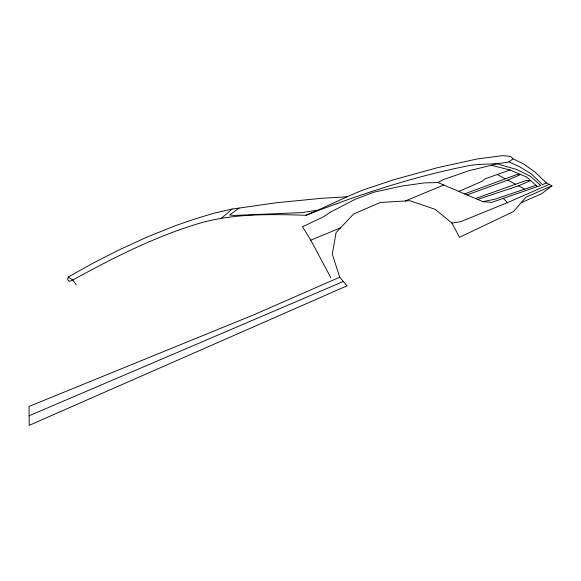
<?xml version="1.0" encoding="UTF-8"?>
<svg xmlns="http://www.w3.org/2000/svg" width="581" height="581" viewBox="0 0 581 581"><rect width="100%" height="100%" fill="white"/><g stroke="black" fill="none" stroke-linecap="round" stroke-linejoin="round"><path stroke-width="0.87" d="M513.088 158.816L510.503 156.318L502.362 155.664L477.277 158.947L437.587 167.655L394.383 179.551L362.609 190.125L347.046 196.806L321.772 198.288L276.534 202.733L232.182 209.066L214.244 213.104L195.136 218.892L174.743 225.915L146.63 237.259L118.829 250.019L93.512 262.902L68.18 277.006L67.665 279.679L69.502 281.4L72.785 280.006C114.508 257.194 157.269 235.334 203.176 222.211C236.656 213.445 271.676 214.215 305.991 215.268C357.743 195.078 410.658 177.481 465.17 166.413C479.615 162.97 494.475 165.142 508.876 161.888L513.088 158.816L523.692 164.002L535.203 172.237L546.43 182.928L551.95 185.818L541.637 193.742L521.186 202.704M221.55 218.086L232.182 209.066M239.125 208.071L229.727 214.955L233.831 215.464L301.829 212.595L317.901 210.162L347.046 196.806M437.965 182.565L443.31 179.638L468.38 170.872L497.176 163.864L516.756 169.507L530.366 176.261L540.686 185.441L491.737 202.384L482.84 201.658L437.965 182.565L424.638 182.87L401.754 186.065L373.503 192.282L355.165 199.319L331.315 211.644L322.702 217.229L302.534 226.735L310.791 240.185L330.858 277.776M477.655 199.45L518.492 185.84L530.62 180.553L526.204 180.451L475.469 198.52M546.43 182.928L542.501 184.649L531.339 173.915L519.821 166.849L508.876 161.888M339.689 277.224L253.897 314.764L29.05 406.431L29.195 425.336L347.031 285.816L339.689 277.224L332.296 254.057L336.072 232.589L353.626 213.99L380.279 202.493L409.779 200.714L435.169 209.342L451.924 223.068L460.675 221.681L507.395 202.653L549.183 184.373M551.95 185.818L525.958 197.199L513.589 211.469L459.542 237.317L451.924 223.068M467.051 194.94L507.75 180.117L520.663 174.503L516.85 174.59L464.618 193.901M458.772 191.418L482.441 181.141L484.815 178.948L509.973 170.001L526.735 177.067L537.345 186.595M305.991 215.268L317.901 210.162M29.123 415.785L343.335 281.495M310.791 240.185L340.553 227.839M405.262 200.982L443.731 185.019M535.943 185.339L495.063 199.181L482.84 201.658M491.308 165.294L509.973 170.001M497.256 174.525L505.354 178.839M507.75 180.117L515.514 184.257M518.492 185.84L524.316 188.948M68.18 277.006L72.785 280.006L76.264 284.821M503.306 198.382L507.395 202.653"/></g></svg>
